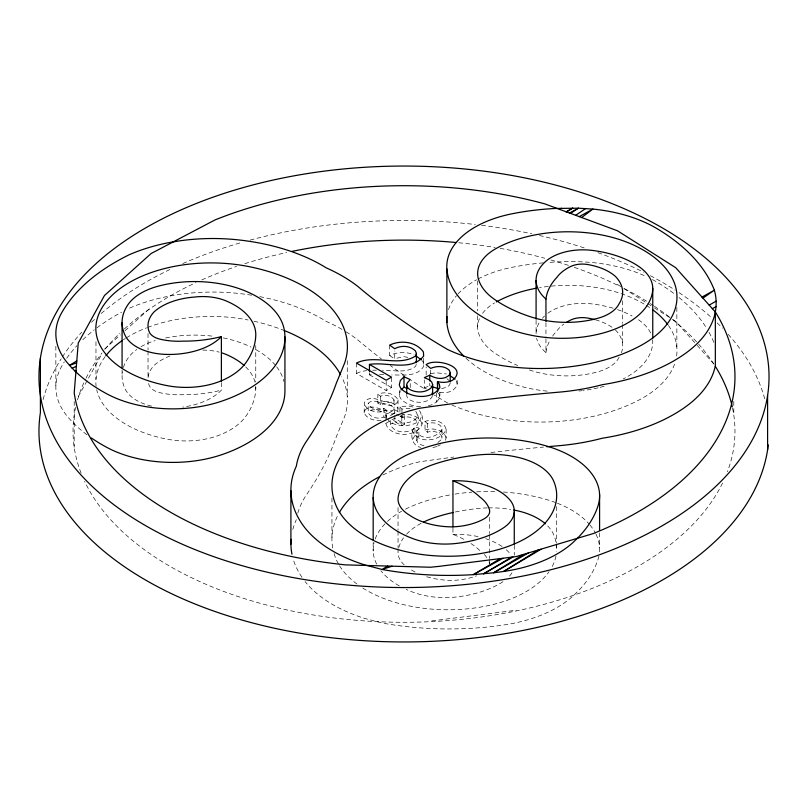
<?xml version="1.0" encoding="UTF-8"?>
<svg xmlns="http://www.w3.org/2000/svg" width="808" height="808" viewBox="0 0 808 808"><rect width="100%" height="100%" fill="white"/><g stroke="black" fill="none" stroke-linecap="round" stroke-linejoin="round"><path stroke-width="0.61" stroke-dasharray="4.04 3.03" d="M420.564 406.616C413.524 406.424 406.05 404.303 401.081 399.081A27.805 16.059 0 0 1 399.314 395.001L399.324 390.405M410.242 387.618L410.252 381.861M426.533 388.951L424.281 388.002L424.291 379.952M426.159 374.993L426.159 366.943M430.634 386.072L429.745 385.557L429.745 383.255M430.694 374.144L430.704 369.539M428.321 405.848L431.735 404.808L436.674 401.909L436.684 391.557M436.674 401.909L439.875 397.869L439.875 392.122M439.673 392.395L441.845 392.688A13.433 7.757 0 0 0 452.793 390.416L456.944 386.123L457.318 378.215M423.988 445.663C421.12 445.107 417.827 443.764 416.847 440.754L417.201 438.784L418.877 436.724L418.877 428.089L414.959 426.745C409.424 433.007 411.252 445.885 420.705 447.369M416.847 440.754L416.857 431.139L418.877 428.089M399.314 395.001L400.293 390.89M381.012 420.574C374.851 420.988 366.822 418.958 364.166 412.827L364.337 411.211C371.811 400.071 385.143 415.322 393.829 409.777L394.001 408.545C391.325 404.303 385.143 402.697 380.608 404.848L377.831 402.99L377.831 394.354C384.507 391.072 394.466 393.163 398.051 399.94L397.93 401.455C390.405 412.656 376.195 395.314 368.216 403.344L368.236 412.939C371.306 417.898 378.689 419.423 383.871 417.019L385.658 418.251M398.051 399.94L397.93 410.09C390.405 421.291 376.195 403.95 368.216 411.979M364.166 412.827L364.337 402.576C371.811 391.436 385.143 406.687 393.829 401.142L394.001 399.909C391.325 395.668 385.143 394.062 380.608 396.213L377.831 394.354M419.564 410.706C429.422 426.392 393.89 430.422 387.8 419.12M421.948 415.464C425.695 427.806 414.656 434.219 404.05 434.381C395.829 434.451 384.356 429.624 385.8 419.706M415.746 411.363C423.675 422.17 398.627 426.786 393.092 419.756M417.776 415.08C421.079 425.856 413.06 431.482 403.495 431.926C397.344 432.007 388.789 428.008 390.446 420.564M412.565 439.481L414.959 435.381L414.959 426.745M437.865 442.501L440.956 439.926L441.895 436.411C439.209 431.361 432.371 430.573 427.381 432.229L425.028 430.028L425.028 421.392C432.452 418.908 443.966 420.625 446.117 429.29C441.754 441.643 416.807 444.511 412.565 430.846M445.4 440.31L446.117 437.926L446.117 429.29M416.251 364.327L415.666 366.266C406.545 373.862 393.274 369.852 382.436 370.387M450.218 382.972L449.511 385.163L447.248 387.062L441.037 388.82M432.32 395.87L431.704 397.657C426.149 403.182 416.968 403.455 410.212 400.091A11.282 6.514 0 0 1 407.484 392.981M78.235 396.738L102.01 353.631M425.028 421.392L427.381 423.594C432.371 421.938 439.209 422.725 441.895 427.775L441.925 429.563C437.249 437.572 422.109 441.057 416.847 432.118M423.644 358.368L423.644 366.428C417.069 377.185 402.475 374.811 391.759 374.932M104.454 349.207L120.311 334.926M124.977 330.735L151.096 307.212M356.479 363.065L356.479 373.427L386.194 390.577L391.496 387.517L391.496 377.154M385.8 418.473L385.8 414.767L394.577 409.707L398.586 412.019M390.446 415.625L394.849 413.09L398.829 415.383M385.8 423.402L394.577 418.342L404.586 424.129L401.808 425.735L394.849 421.726L390.446 424.261M399.819 415.948L401.808 417.1L404.586 415.494L402.586 414.342M437.673 446.137L440.37 444.854M424.281 388.002L429.745 385.557M386.557 418.867L386.557 410.232C379.255 413.908 367.943 411.848 364.166 404.192M389.658 345.117L389.658 355.48C397.243 351.854 406.202 351.581 413.999 354.762M396.94 358.176L403.788 356.661L409.121 357.55M356.479 373.427L360.964 371.589L366.691 370.589M377.831 402.99C384.507 399.707 394.466 401.798 398.051 408.575M386.557 410.232L383.871 408.383C378.689 410.787 371.306 409.262 368.236 404.303L368.216 403.344M436.774 446.561L430.704 448.097M430.543 373.74L436.037 372.71L446.329 373.963M399.909 411.979L399.909 407.04L408.293 405.889L413.959 407.283M400.879 415.403C408.333 412.908 419.988 415.666 421.948 424.099M425.028 430.028C432.452 427.543 443.966 429.26 446.117 437.926M399.909 407.04L401.95 409.121L408.01 408.262L412.04 409.212M400.586 416.362L401.95 417.756C407.434 415.686 416.302 417.322 417.776 423.715M431.876 620.877L516.282 610.222M369.448 372.488L369.448 374.791L372.862 374.72M372.69 370.205L376.286 370.226M379.669 374.579L385.618 374.781M414.959 435.381L418.877 436.724M369.448 374.791L391.496 387.517M617.494 284.456L622.776 287.81M623.837 288.486L653.46 307.252M654.52 307.929L671.438 318.655M672.498 319.322L675.67 321.332L696.334 344.42M389.658 355.48L394.738 359.085L394.738 351.026M446.905 378.76L449.359 380.76M697.163 345.339L713.686 363.802M422.079 360.691L423.412 362.287L423.644 366.428M438.259 393.122L439.32 394.536L439.875 397.869M456.52 380.901L457.318 383.962M385.8 414.767L386.537 417.059M733.795 401.505L733.795 415.11M676.851 307.565L676.851 347.41M622.665 300.869L622.665 323.281M622.665 324.523L622.665 345.693M599.587 532.927L599.587 547.864M556.702 506.596L556.702 542.703M556.702 543.946L556.702 548.925M545.955 322.715L545.955 337.663M545.955 338.906L545.955 352.601A59.418 34.3 0 0 1 536.643 338.401M536.088 320.342L536.088 334.037A59.418 34.3 0 0 1 540.138 321.2M514.272 545.228L514.272 555.197M489.699 517.342L489.699 533.522M489.699 534.775L489.699 558.429M489.699 559.671L489.699 563.408M477.649 280.931L477.649 310.817M477.649 315.797L477.649 326.998M452.955 528.139L452.955 534.361A91.546 52.853 0 0 1 465.701 540.33M441.925 429.563L441.925 438.199M427.381 423.594L427.381 432.229M404.586 415.494L404.586 424.129M401.95 409.121L401.95 414.049M401.95 415.282L401.95 417.756M401.808 417.1L401.808 425.735M398.041 507.626L398.041 530.038M398.041 531.28L398.041 547.471M398.041 548.713L398.041 552.45A39.764 22.957 0 0 0 404.151 564.782M394.849 415.554L394.849 421.726M394.577 409.707L394.577 414.635M394.001 399.909L394.001 408.545M386.194 381.366L386.194 390.577M383.871 408.383L383.871 417.019M380.608 396.213L380.608 404.848M373.175 542.309L373.175 551.026M347.278 360.631L347.278 396.738M331.947 498.071L331.947 537.916M255.762 345.571L255.762 381.679M255.762 386.658L255.762 389.153A130.31 75.235 0 0 1 245.612 416.625A73.104 42.208 0 0 1 222.22 433.967A60.055 34.673 0 0 1 166.882 439.128A104.394 60.277 0 0 1 96.707 389.749M221.382 382.679L221.382 390.143A59.418 34.3 0 0 1 182.709 407.091M148.026 333.603L148.026 349.793M148.026 351.036L148.026 378.427A49.571 28.623 0 0 1 154.207 365.307A56.186 32.441 0 0 1 171.488 355.379M122.079 370.074L122.079 376.296M95.97 341.784L95.97 379.134M74.205 401.546L74.205 447.289M55.853 346.268L55.853 387.355M43.117 399.526A365.034 210.747 0 0 1 61.145 358.863M62.388 356.934A365.034 210.747 0 0 1 81.699 332.26M91.526 322.261A365.034 210.747 0 0 1 96.283 317.837M101.202 313.504A365.034 210.747 0 0 1 171.862 268.559M182.82 263.549A365.034 210.747 0 0 1 241.37 242.531M250.157 240.087A365.034 210.747 0 0 1 475.316 224.513M481.588 225.27A365.034 210.747 0 0 1 531.826 233.795M539.411 235.492A365.034 210.747 0 0 1 586.204 248.581M597.92 252.651A365.034 210.747 0 0 1 643.562 272.195M650.4 275.71A365.034 210.747 0 0 1 675.044 290.032M679.043 292.647A365.034 210.747 0 0 1 711.646 317.766M717.161 322.917A365.034 210.747 0 0 1 722.413 328.149M728.18 334.33A365.034 210.747 0 0 1 764.954 399.778M732.533 408.05A330.967 191.082 0 0 1 727.432 471.741M722.554 483.043A330.967 191.082 0 0 1 402.445 622.281A330.967 191.082 0 0 1 84.608 481.305M81.113 473.175A330.967 191.082 0 0 1 75.629 407.303M77.497 399.909A330.967 191.082 0 0 1 85.446 379.366M86.002 378.245A330.967 191.082 0 0 1 101.96 353.076M105.192 349.036A330.967 191.082 0 0 1 119.887 333.189M124.452 328.906A330.967 191.082 0 0 1 195.92 282.608M201.788 279.932A330.967 191.082 0 0 1 236.552 266.377M244.834 263.671A330.967 191.082 0 0 1 286.689 252.52M458.762 242.754A330.967 191.082 0 0 1 495.122 247.501M500.112 248.349A330.967 191.082 0 0 1 544.754 258.257M550.995 259.994A330.967 191.082 0 0 1 569.458 265.711M574.296 267.357A330.967 191.082 0 0 1 619.867 286.355M624.574 288.739A330.967 191.082 0 0 1 649.208 302.859M650.268 303.545A330.967 191.082 0 0 1 653.42 305.596M654.46 306.283A330.967 191.082 0 0 1 669.276 316.938M672.973 319.857A330.967 191.082 0 0 1 714.11 364.438M470.963 543.552A91.546 52.853 0 0 1 480.013 550.682A48.965 28.27 0 0 1 481.184 551.591M452.955 534.361A59.418 34.3 0 0 1 479.609 536.987M485.729 538.714A59.418 34.3 0 0 1 502.051 546.521M506.283 549.814A59.418 34.3 0 0 1 509.171 552.642A44.501 25.694 0 0 1 511.06 554.995M487.355 507.899A73.104 42.208 0 0 0 478.851 508.424A130.31 75.235 0 0 0 455.217 512.019M488.426 507.879A73.104 42.208 0 0 1 510.636 509.444M398.819 547.511A72.437 41.824 0 0 1 403.495 537.916M406.596 534.159A72.437 41.824 0 0 1 421.614 523.059M426.755 576.74A56.186 32.441 0 0 0 452.349 580.417A49.571 28.623 0 0 0 476.548 575.841M415.019 572.024A56.186 32.441 0 0 1 409.373 568.61M489.618 563.812A18.13 10.464 0 0 0 489.426 562.964A48.965 28.27 0 0 0 489.042 561.863M484.275 554.47A48.965 28.27 0 0 1 487.436 558.601M334.068 553.561A146.773 84.739 0 0 0 335.583 557.954A115.352 66.599 0 0 0 338.592 564.176M332.734 547.996A146.773 84.739 0 0 1 338.178 514.706M382.83 475.003A146.773 84.739 0 0 1 410.494 464.135L419.251 461.853A1429.413 825.261 0 0 1 453.844 457.065M362.792 588.042A115.352 66.599 0 0 0 492.627 604.616A104.394 60.277 0 0 0 549.066 571.64M356.914 584.002A115.352 66.599 0 0 1 339.188 565.186M555.995 556.005A104.394 60.277 0 0 1 551.48 567.842M555.955 541.865A104.394 60.277 0 0 0 553.783 534.886A60.055 34.673 0 0 0 546.279 524.594M556.369 544.208A104.394 60.277 0 0 1 556.621 551.288M490.951 452.52A1429.413 825.261 0 0 1 543.461 447.087M451.874 404.97A146.773 84.739 0 0 0 640.027 399.485A115.352 66.599 0 0 0 674.953 363.065M644.047 304.03A115.352 66.599 0 0 0 631.492 297.637A104.394 60.277 0 0 0 539.582 287.638M646.148 305.303A115.352 66.599 0 0 1 651.147 308.626M668.438 325.473A115.352 66.599 0 0 1 676.437 357.075M479.427 318.665A60.055 34.673 0 0 0 478.427 332.593A73.104 42.208 0 0 0 494.092 352.621A130.31 75.235 0 0 0 517.716 365.539M482.528 313.353A60.055 34.673 0 0 1 494.597 302.909M615.332 329.876A56.186 32.441 0 0 1 621.413 352.732M619.11 357.267A39.764 22.957 0 0 1 598.041 371.771A72.437 41.824 0 0 1 531.442 370.62A130.31 75.235 0 0 1 529.078 369.842M595.486 319.806A49.571 28.623 0 0 1 613.636 328.472M545.955 352.601A91.546 52.853 0 0 1 550.369 339.602M552.652 336.047A91.546 52.853 0 0 1 556.894 330.906A48.965 28.27 0 0 1 563.812 324.109M547.844 313.231A44.501 25.694 0 0 1 591.991 303.919A83.79 48.379 0 0 1 613.484 308.343M542.451 318.211A59.418 34.3 0 0 1 544.511 316.049M638.431 319.766A59.428 34.31 0 0 1 651.591 335.34M652.611 339.683A59.428 34.31 0 0 1 652.662 344.056A86.9 50.177 0 0 1 623.19 378.932M617.484 309.626A83.79 48.379 0 0 1 632.098 315.948M466.105 358.338A128.189 74.013 0 0 0 526.947 387.86A94.788 54.722 0 0 0 549.288 391.314M604.101 386.274A94.788 54.722 0 0 1 599.273 387.547M598.051 387.84A94.788 54.722 0 0 1 583.315 390.506M582.235 390.638A94.788 54.722 0 0 1 578.982 391.001M543.34 262.853A179.447 103.606 0 0 0 511.454 267.448A96.546 55.742 0 0 0 477.68 279.194M550.086 262.317A179.447 103.606 0 0 1 555.732 261.994L561.398 261.772A179.447 103.606 0 0 1 578.417 261.731A116.059 67.003 0 0 1 645.764 276.275M448.511 309.575A96.546 55.742 0 0 1 456.5 295.698M458.045 293.93A96.546 55.742 0 0 1 476.609 279.77M652.42 279.578A116.059 67.003 0 0 1 656.601 281.941A222.473 128.442 0 0 1 675.619 294.819M679.053 297.566A222.473 128.442 0 0 1 706.818 328.553M709.01 332.3A222.473 128.442 0 0 1 713.918 342.582M511.949 572.801A44.501 25.694 0 0 1 508.969 576.771M502.95 581.73A83.79 48.379 0 0 1 455.964 597.021A59.428 34.31 0 0 1 412.413 591.991A86.9 50.177 0 0 1 406.192 589.406M399.283 585.901A86.9 50.177 0 0 1 380.911 570.751M376.649 564.115A86.9 50.177 0 0 1 373.367 546.602A94.788 54.722 0 0 1 374.043 542.794M375.185 539.027A94.788 54.722 0 0 1 386.648 522.19M387.507 521.382A94.788 54.722 0 0 1 401.586 511.262M405.475 509.181A94.788 54.722 0 0 1 409.555 507.232A128.189 74.013 0 0 1 452.722 494.476M455.076 494.092A128.189 74.013 0 0 1 471.811 492.163M476.659 491.85A128.189 74.013 0 0 1 496.152 491.658M503.435 492.032A128.189 74.013 0 0 1 547.511 499.839A96.546 55.742 0 0 1 556.379 502.849M598.89 556.167A96.546 55.742 0 0 1 597.93 559.692A179.447 103.606 0 0 1 578.811 590.395L573.024 596.031A116.059 67.003 0 0 1 503.616 625.018A222.473 128.442 0 0 1 382.043 623.008L364.731 618.433A138.319 79.861 0 0 1 305.101 581.578M557.449 503.263A96.546 55.742 0 0 1 589.133 524.059M589.89 524.947A96.546 55.742 0 0 1 595.506 533.24M595.991 534.189A96.546 55.742 0 0 1 599.304 553.803M301.95 577.296A160.065 92.415 0 0 1 293.193 559.126M292.799 529.432A160.065 92.415 0 0 1 296.334 519.706M297.799 513.181A161.368 93.172 0 0 1 306.899 494.173A590.062 340.673 0 0 0 336.31 436.795L344.541 416.827A146.773 84.739 0 0 0 341.723 376.841M254.025 321.241A146.773 84.739 0 0 1 282.901 329.997M105.151 356.661A115.352 66.599 0 0 0 97.273 372.094A104.394 60.277 0 0 0 96.102 386.224M123.351 339.794A115.352 66.599 0 0 1 125.361 338.471M126.381 337.825A115.352 66.599 0 0 1 146.49 327.866M147.652 327.422A115.352 66.599 0 0 1 248.127 319.988M245.662 366.882A72.437 41.824 0 0 1 255.106 382.507M255.752 386.931A72.437 41.824 0 0 1 255.762 389.153M202.808 350.096A39.764 22.957 0 0 1 219.2 352.136M148.591 383.558A49.571 28.623 0 0 0 149.137 385.244A18.13 10.464 0 0 0 160.024 392.718A48.965 28.27 0 0 0 183.042 394.678A91.546 52.853 0 0 0 221.382 390.143M151.54 406.101A44.501 25.694 0 0 1 125.321 389.335A83.79 48.379 0 0 1 122.382 371.902M123.382 367.539A83.79 48.379 0 0 1 127.947 358.227A59.428 34.31 0 0 1 136.794 349.42M140.996 346.693A59.428 34.31 0 0 1 155.126 340.602M165.63 337.966A86.9 50.177 0 0 1 213.484 336.29M223.311 337.906A86.9 50.177 0 0 1 245.864 344.743A94.788 54.722 0 0 1 251.076 347.107M255.984 349.672A94.788 54.722 0 0 1 275.296 365.095M276.679 366.832A94.788 54.722 0 0 1 283.891 381.507M86.971 434.775A179.447 103.606 0 0 1 78.002 427.402L75.023 424.614A179.447 103.606 0 0 1 67.024 415.948A116.059 67.003 0 0 1 61.519 366.59A222.473 128.442 0 0 1 64.317 361.923M251.621 295.203A160.065 92.415 0 0 0 237.239 293.314A138.319 79.861 0 0 0 180.527 294.264L171.357 295.728A138.319 79.861 0 0 0 129.25 308.262A222.473 128.442 0 0 0 127.028 309.373M259.863 296.657A160.065 92.415 0 0 1 326.321 321.443A161.368 93.172 0 0 1 342.481 329.654M345.996 331.765A161.368 93.172 0 0 1 358.126 340.208A784.033 452.652 0 0 0 381.295 358.813M447.642 403.051A784.033 452.652 0 0 1 434.391 395.102M423.442 388.234A784.033 452.652 0 0 1 410.828 379.942M404.182 375.407A784.033 452.652 0 0 1 390.294 365.519M66.771 358.237A222.473 128.442 0 0 1 76.901 345.713M82.83 339.703A222.473 128.442 0 0 1 94.263 329.856M96.91 327.836A222.473 128.442 0 0 1 121.574 312.201"/><path stroke-width="1.21" d="M401.051 389.941L403.99 387.153L404 376.801L410.252 379.558L407.505 382.628A11.282 6.514 0 0 0 410.222 389.739C416.979 393.102 426.159 392.829 431.704 387.305L432.644 384.608L431.674 381.911L428.806 379.538L424.291 377.649L429.755 375.205C435.613 378.831 444.249 380.235 449.521 374.811L450.228 372.619L449.369 370.397C444.491 365.489 436.663 365.822 430.704 368.387L426.159 364.64C435.047 357.681 468.903 366.398 452.803 380.053A13.433 7.757 0 0 1 441.855 382.336L437.512 381.74L437.502 392.092M406.717 393.385L406.727 385.325M429.745 380.962L429.755 375.205M432.644 384.608L432.634 394.971L431.987 393.173M437.623 391.436L437.512 381.74M450.218 381.831L450.228 372.619M452.955 526.897L452.955 480.821A91.546 52.853 0 0 1 480.013 497.142A48.965 28.27 0 0 1 489.426 509.434A18.13 10.464 0 0 1 484.265 518.736A49.571 28.623 0 0 1 452.349 526.877A56.186 32.441 0 0 1 409.373 515.07A39.764 22.957 0 0 1 398.152 497.284A72.437 41.824 0 0 1 433.169 464.56A130.31 75.235 0 0 1 478.851 454.884A73.104 42.208 0 0 1 516.736 457.065A60.055 34.673 0 0 1 553.783 481.346A104.394 60.277 0 0 1 492.627 551.076A115.352 66.599 0 0 1 335.583 504.414A146.773 84.739 0 0 1 410.494 410.595L419.251 408.313A1429.413 825.261 0 0 1 558.692 392.183A161.368 93.172 0 0 0 602.273 384.699A160.065 92.415 0 0 0 686.911 352.318A138.319 79.861 0 0 0 713.949 317.544C716.696 308.696 716.918 299.122 714.373 290.193A222.473 128.442 0 0 0 656.601 228.401A116.059 67.003 0 0 0 592.941 209.08L578.417 208.191L555.732 208.454A179.447 103.606 0 0 0 511.454 213.908A96.546 55.742 0 0 0 446.885 269.044L446.885 322.584A128.189 74.013 0 0 0 463.762 356.076M715.343 311.979A330.967 191.082 0 0 1 593.032 533.644L516.282 556.55L438.471 566.438L430.523 567.236L345.561 564.883A330.967 191.082 0 0 1 74.205 392.89L78.235 343.067L104.454 295.536L151.096 253.54L214.968 219.948A330.967 191.082 0 0 1 544.754 203.858L617.494 230.785L675.67 267.66L715.343 311.979L715.343 365.65A138.319 79.861 0 0 1 686.911 405.858A160.065 92.415 0 0 1 602.273 438.229A161.368 93.172 0 0 1 558.692 445.723A1429.413 825.261 0 0 0 546.965 446.763M437.663 381.952L439.33 384.184L439.885 387.517C431.997 400.132 410.898 398.334 401.091 388.719A27.805 16.059 0 0 1 399.324 384.648L400.303 380.538L404 376.801M369.448 364.428C386.779 361.469 411.1 371.993 423.644 356.065L423.412 351.924C415.999 341.572 400.657 339.774 389.658 345.117L394.738 348.723C401.202 345.127 410.02 345.561 415.403 350.904L416.413 353.439L415.666 355.904C398.324 367.347 375.003 354.015 356.479 363.065L386.194 380.214L391.496 377.154L369.448 364.428L369.448 371.337M581.558 217.574L592.941 209.08L579.154 216.675M702.899 298.142L714.373 290.193L701.96 297.091M575.599 215.362L585.699 208.504M570.337 213.423L578.417 208.191L569.468 213.1M566.459 211.989L572.741 208.1L566.024 211.827M523.16 554.571L493.607 572.801L473.337 574.639A222.473 128.442 0 0 1 382.043 569.468L364.731 564.893A138.319 79.861 0 0 1 302.586 524.675A160.065 92.415 0 0 1 296.334 466.166A161.368 93.172 0 0 1 306.899 440.633A590.062 340.673 0 0 0 336.31 383.255L344.541 363.287A146.773 84.739 0 0 0 249.349 266.69A115.352 66.599 0 0 0 97.273 318.554A104.394 60.277 0 0 0 166.882 385.588A60.055 34.673 0 0 0 222.22 380.427A73.104 42.208 0 0 0 245.612 363.085A130.31 75.235 0 0 0 255.762 335.613A72.437 41.824 0 0 0 226.462 301.061A39.764 22.957 0 0 0 194.415 297.071A56.186 32.441 0 0 0 154.207 311.767A49.571 28.623 0 0 0 149.137 331.704A18.13 10.464 0 0 0 160.024 339.178A48.965 28.27 0 0 0 183.042 341.138A91.546 52.853 0 0 0 221.382 336.603L221.382 381.426M538.168 550.096L503.616 571.478L493.607 572.801L528.19 553.066M76.79 360.924L69.528 365.347L67.024 362.408A116.059 67.003 0 0 1 61.519 313.049A222.473 128.442 0 0 1 129.25 254.722A138.319 79.861 0 0 1 171.357 242.188L180.527 240.723A138.319 79.861 0 0 1 237.239 239.774A160.065 92.415 0 0 1 326.321 267.902A161.368 93.172 0 0 1 358.126 286.668A784.033 452.652 0 0 0 447.642 349.511A146.773 84.739 0 0 0 640.027 345.945A115.352 66.599 0 0 0 631.492 244.097A104.394 60.277 0 0 0 496.324 248.379A60.055 34.673 0 0 0 478.427 279.053A73.104 42.208 0 0 0 494.092 299.081A130.31 75.235 0 0 0 531.442 317.079A72.437 41.824 0 0 0 598.041 318.231A39.764 22.957 0 0 0 619.11 303.727A56.186 32.441 0 0 0 615.332 276.336A49.571 28.623 0 0 0 587.153 264.448A18.13 10.464 0 0 0 570.62 266.519A48.965 28.27 0 0 0 556.894 277.366A91.546 52.853 0 0 0 545.955 299.061L545.955 321.473M559.449 209.393L561.398 208.232M387.699 566.105L382.043 569.468L392.042 566.216M511.514 557.217L483.507 573.852L512.928 557.045M540.946 549.268L503.616 571.478A116.059 67.003 0 0 0 573.024 542.491L578.811 536.855A179.447 103.606 0 0 0 597.93 506.151A96.546 55.742 0 0 0 547.511 446.299A128.189 74.013 0 0 0 409.555 453.692A94.788 54.722 0 0 0 373.367 493.062A86.9 50.177 0 0 0 412.413 538.451A59.428 34.31 0 0 0 455.964 543.481A83.79 48.379 0 0 0 502.95 528.19A44.501 25.694 0 0 0 509.171 499.102A59.418 34.3 0 0 0 452.955 480.821M500.334 558.631L473.337 574.639L502.94 558.298M709.172 305.151L716.171 301.131M712.333 308.686L716.08 306.626M76.639 362.873L69.528 365.347L72.195 368.236L76.366 366.287M72.195 368.236L75.023 371.074L76.002 370.721M437.663 388.476L431.563 386.497M449.329 375.235L455.116 379.164M403.99 387.153L407.121 388.537M416.029 355.944L421.412 359.893M75.023 371.074L78.002 373.872A179.447 103.606 0 0 0 107.01 393.94A96.546 55.742 0 0 0 221.594 401.202A128.189 74.013 0 0 0 284.275 329.866A94.788 54.722 0 0 0 245.864 291.203A86.9 50.177 0 0 0 158.53 286.093A59.428 34.31 0 0 0 127.947 304.687A83.79 48.379 0 0 0 125.321 335.795A44.501 25.694 0 0 0 164.65 354.338A59.418 34.3 0 0 0 221.382 336.603M415.645 361.863L415.908 362.529M767.6 395.435A365.034 210.747 0 0 1 194.243 549.278A365.034 210.747 0 0 1 250.157 185.678A365.034 210.747 0 0 1 767.6 395.435L767.6 449.844M652.763 288.325L652.763 338.138M599.587 494.324L599.587 530.432M536.088 280.497L536.088 319.099M514.272 511.615L514.272 543.986M416.413 353.439L416.413 362.651M373.175 497.486L373.175 539.825M290.91 490.749L290.91 544.289M284.931 336.896L284.931 390.436A128.189 74.013 0 0 1 221.594 454.742A96.546 55.742 0 0 1 107.01 447.481A179.447 103.606 0 0 1 91.405 437.976M122.079 322.756L122.079 367.579M40.4 358.156L40.4 412.565A365.034 210.747 0 0 0 376.013 641.33A365.034 210.747 0 0 0 768.256 444.885M291.718 251.45A330.967 191.082 0 0 1 456.298 242.521M715.343 366.377A330.967 191.082 0 0 1 732.28 406.868M545.955 299.061A59.418 34.3 0 0 1 545.249 261.812A44.501 25.694 0 0 1 591.991 250.379A83.79 48.379 0 0 1 638.431 266.226A59.428 34.31 0 0 1 652.662 290.516A86.9 50.177 0 0 1 604.101 332.734A94.788 54.722 0 0 1 526.947 334.33A128.189 74.013 0 0 1 446.885 269.044M453.308 512.434A130.31 75.235 0 0 0 433.169 518.1A72.437 41.824 0 0 0 423.786 521.958M513.706 509.989A73.104 42.208 0 0 1 516.736 510.606A60.055 34.673 0 0 1 545.4 523.806M339.35 512.565A146.773 84.739 0 0 1 379.568 476.68M653.046 310.009A115.352 66.599 0 0 1 667.721 324.483M496.324 301.919A104.394 60.277 0 0 1 536.068 288.264M594.587 319.564A49.571 28.623 0 0 0 587.153 317.988A18.13 10.464 0 0 0 570.62 320.059A48.965 28.27 0 0 0 566.368 322.402M446.885 322.584A96.546 55.742 0 0 1 446.965 316.645M291.971 554.207A160.065 92.415 0 0 1 291.082 539.32M284.012 330.432A146.773 84.739 0 0 1 340.612 374.69M105.898 355.671A115.352 66.599 0 0 1 122.372 340.471M244.147 365.469A72.437 41.824 0 0 0 226.462 354.601A39.764 22.957 0 0 0 221.715 352.854"/></g></svg>
